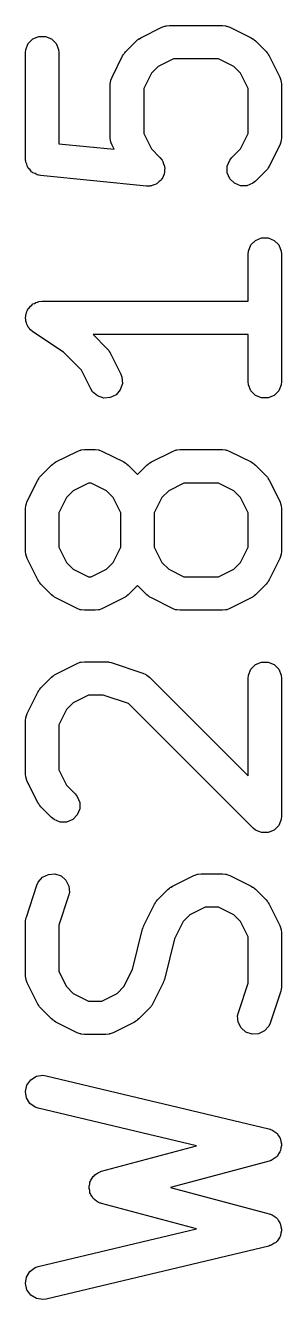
# Model space of a CAD drawing. Extents: x 4.17 to 6.89, y -6.18 to -1.34.
# Drawn here: x 5.263 to 5.3083, y -3.7553 to -3.53 of the extents above; entities that cross this region are included whole.
import ezdxf

# ---------------------------------------------------------------- set-up
doc = ezdxf.new("R2010")
doc.units = 0
doc.header["$MEASUREMENT"] = 0
doc.layers.add('BLACK', color=7, linetype='CONTINUOUS')

msp = doc.modelspace()

# ---------------------------------------------------------------- linework, layer by layer
at = {"layer": 'BLACK', "linetype": 'CONTINUOUS'}
for p, q in [((5.28336, -3.53223), (5.28711, -3.53035)), ((5.28711, -3.53035), (5.28765, -3.53015)), ((5.28765, -3.53015), (5.28776, -3.53014)), ((5.28776, -3.53014), (5.28786, -3.5301)), ((5.28786, -3.5301), (5.28843, -3.53004)), ((5.28843, -3.53004), (5.29781, -3.53004)), ((5.29781, -3.53004), (5.29838, -3.5301)), ((5.29838, -3.5301), (5.29848, -3.53014)), ((5.29848, -3.53014), (5.29859, -3.53015)), ((5.29859, -3.53015), (5.29913, -3.53035)), ((5.29913, -3.53035), (5.30288, -3.53223)), ((5.26304, -3.53429), (5.26348, -3.53323)), ((5.26348, -3.53323), (5.2643, -3.53242)), ((5.2643, -3.53242), (5.26536, -3.53197)), ((5.26536, -3.53197), (5.26651, -3.53197)), ((5.26651, -3.53197), (5.26758, -3.53242)), ((5.26758, -3.53242), (5.26839, -3.53323)), ((5.26839, -3.53323), (5.26883, -3.53429)), ((5.28072, -3.53466), (5.2826, -3.53278)), ((5.2826, -3.53278), (5.28282, -3.5326)), ((5.28282, -3.5326), (5.28287, -3.53254)), ((5.28287, -3.53254), (5.28296, -3.53248)), ((5.28296, -3.53248), (5.28304, -3.53242)), ((5.28304, -3.53242), (5.28312, -3.53239)), ((5.28312, -3.53239), (5.28336, -3.53223)), ((5.30288, -3.53223), (5.30313, -3.53239)), ((5.30313, -3.53239), (5.3032, -3.53242)), ((5.3032, -3.53242), (5.30328, -3.53248)), ((5.30328, -3.53248), (5.30337, -3.53254)), ((5.30337, -3.53254), (5.30342, -3.5326)), ((5.30342, -3.5326), (5.30365, -3.53278)), ((5.30365, -3.53278), (5.30552, -3.53466)), ((5.26298, -3.53487), (5.26304, -3.53429)), ((5.26298, -3.55362), (5.26298, -3.53487)), ((5.26883, -3.53429), (5.26889, -3.53487)), ((5.26889, -3.53487), (5.26889, -3.55095)), ((5.27829, -3.53917), (5.28017, -3.53542)), ((5.28017, -3.53542), (5.28033, -3.53518)), ((5.28033, -3.53518), (5.28036, -3.5351)), ((5.28036, -3.5351), (5.28042, -3.53502)), ((5.28042, -3.53502), (5.28048, -3.53493)), ((5.28048, -3.53493), (5.28054, -3.53488)), ((5.28054, -3.53488), (5.28072, -3.53466)), ((5.28913, -3.53595), (5.28643, -3.5373)), ((5.29711, -3.53595), (5.28913, -3.53595)), ((5.29981, -3.5373), (5.29711, -3.53595)), ((5.30552, -3.53466), (5.30571, -3.53488)), ((5.30571, -3.53488), (5.30577, -3.53493)), ((5.30577, -3.53493), (5.30582, -3.53502)), ((5.30582, -3.53502), (5.30589, -3.5351)), ((5.30589, -3.5351), (5.30592, -3.53518)), ((5.30592, -3.53518), (5.30607, -3.53542)), ((5.30607, -3.53542), (5.30795, -3.53917)), ((5.28524, -3.53849), (5.28389, -3.54119)), ((5.28643, -3.5373), (5.28524, -3.53849)), ((5.30101, -3.53849), (5.29981, -3.5373)), ((5.30236, -3.54119), (5.30101, -3.53849)), ((5.27798, -3.54049), (5.27804, -3.53992)), ((5.27798, -3.54987), (5.27798, -3.54049)), ((5.27804, -3.53992), (5.27808, -3.53982)), ((5.27808, -3.53982), (5.27809, -3.53972)), ((5.27809, -3.53972), (5.27829, -3.53917)), ((5.30795, -3.53917), (5.30816, -3.53972)), ((5.30816, -3.53972), (5.30816, -3.53982)), ((5.30816, -3.53982), (5.3082, -3.53992)), ((5.3082, -3.53992), (5.30826, -3.54049)), ((5.30826, -3.54049), (5.30826, -3.54987)), ((5.28389, -3.54119), (5.28389, -3.54917)), ((5.30236, -3.54917), (5.30236, -3.54119)), ((5.27804, -3.55044), (5.27798, -3.54987)), ((5.28389, -3.54917), (5.28524, -3.55187)), ((5.30101, -3.55187), (5.30236, -3.54917)), ((5.30826, -3.54987), (5.3082, -3.55044)), ((5.26889, -3.55095), (5.27866, -3.55192)), ((5.27808, -3.55054), (5.27804, -3.55044)), ((5.27809, -3.55065), (5.27808, -3.55054)), ((5.27829, -3.55119), (5.27809, -3.55065)), ((5.27866, -3.55192), (5.27829, -3.55119)), ((5.28524, -3.55187), (5.28677, -3.55341)), ((5.29947, -3.55341), (5.30101, -3.55187)), ((5.30795, -3.55119), (5.30607, -3.55494)), ((5.30816, -3.55065), (5.30795, -3.55119)), ((5.3082, -3.55044), (5.30816, -3.55054)), ((5.30816, -3.55054), (5.30816, -3.55065)), ((5.26301, -3.55383), (5.26298, -3.55362)), ((5.263, -3.5539), (5.26301, -3.55383)), ((5.26302, -3.55397), (5.263, -3.5539)), ((5.26304, -3.55419), (5.26302, -3.55397)), ((5.26321, -3.55459), (5.26304, -3.55419)), ((5.28677, -3.55341), (5.28714, -3.55385)), ((5.28714, -3.55385), (5.2872, -3.55399)), ((5.2872, -3.55399), (5.28729, -3.5541)), ((5.28729, -3.5541), (5.28742, -3.55452)), ((5.29866, -3.55492), (5.2991, -3.55385)), ((5.2991, -3.55385), (5.29947, -3.55341)), ((5.26333, -3.55501), (5.26321, -3.55459)), ((5.26343, -3.55512), (5.26333, -3.55501)), ((5.26348, -3.55526), (5.26343, -3.55512)), ((5.26379, -3.55556), (5.26348, -3.55526)), ((5.26406, -3.5559), (5.26379, -3.55556)), ((5.26419, -3.55597), (5.26406, -3.5559)), ((5.2643, -3.55607), (5.26419, -3.55597)), ((5.2647, -3.55624), (5.2643, -3.55607)), ((5.26508, -3.55644), (5.2647, -3.55624)), ((5.26529, -3.55649), (5.26508, -3.55644)), ((5.26536, -3.55651), (5.26529, -3.55649)), ((5.26543, -3.55651), (5.26536, -3.55651)), ((5.26564, -3.55656), (5.26543, -3.55651)), ((5.28439, -3.55843), (5.26564, -3.55656)), ((5.28751, -3.55635), (5.28731, -3.55673)), ((5.28742, -3.55452), (5.28758, -3.55492)), ((5.28752, -3.55621), (5.28751, -3.55635)), ((5.28758, -3.55607), (5.28752, -3.55621)), ((5.28758, -3.55492), (5.28758, -3.55507)), ((5.28758, -3.55507), (5.28762, -3.55521)), ((5.28762, -3.55521), (5.28758, -3.55564)), ((5.28758, -3.55564), (5.28758, -3.55607)), ((5.29866, -3.55607), (5.29866, -3.55492)), ((5.2991, -3.55713), (5.29866, -3.55607)), ((5.30552, -3.55571), (5.30365, -3.55758)), ((5.30571, -3.55548), (5.30552, -3.55571)), ((5.30577, -3.55543), (5.30571, -3.55548)), ((5.30582, -3.55534), (5.30577, -3.55543)), ((5.30589, -3.55526), (5.30582, -3.55534)), ((5.30592, -3.55519), (5.30589, -3.55526)), ((5.30607, -3.55494), (5.30592, -3.55519)), ((5.28497, -3.55843), (5.28439, -3.55843)), ((5.28511, -3.55839), (5.28497, -3.55843)), ((5.28526, -3.55839), (5.28511, -3.55839)), ((5.28566, -3.55822), (5.28526, -3.55839)), ((5.28607, -3.5581), (5.28566, -3.55822)), ((5.28619, -3.55801), (5.28607, -3.5581)), ((5.28633, -3.55795), (5.28619, -3.55801)), ((5.28663, -3.55764), (5.28633, -3.55795)), ((5.28697, -3.55737), (5.28663, -3.55764)), ((5.28704, -3.55724), (5.28697, -3.55737)), ((5.28714, -3.55713), (5.28704, -3.55724)), ((5.28731, -3.55673), (5.28714, -3.55713)), ((5.29992, -3.55795), (5.2991, -3.55713)), ((5.30098, -3.55839), (5.29992, -3.55795)), ((5.30213, -3.55839), (5.30098, -3.55839)), ((5.3032, -3.55795), (5.30213, -3.55839)), ((5.30365, -3.55758), (5.3032, -3.55795)), ((5.30367, -3.56804), (5.30473, -3.5676)), ((5.30473, -3.5676), (5.30588, -3.5676)), ((5.30588, -3.5676), (5.30695, -3.56804)), ((5.30236, -3.57049), (5.30241, -3.56992)), ((5.30241, -3.56992), (5.30285, -3.56885)), ((5.30285, -3.56885), (5.30367, -3.56804)), ((5.30695, -3.56804), (5.30776, -3.56885)), ((5.30776, -3.56885), (5.3082, -3.56992)), ((5.3082, -3.56992), (5.30826, -3.57049)), ((5.30236, -3.57879), (5.30236, -3.57049)), ((5.30826, -3.57049), (5.30826, -3.59299)), ((5.2643, -3.57928), (5.26456, -3.57917)), ((5.26456, -3.57917), (5.2648, -3.57901)), ((5.2648, -3.57901), (5.26509, -3.57896)), ((5.26509, -3.57896), (5.26536, -3.57884)), ((5.26536, -3.57884), (5.26593, -3.57879)), ((5.26593, -3.57879), (5.26593, -3.57879)), ((5.26593, -3.57879), (5.26594, -3.57879)), ((5.26594, -3.57879), (5.26594, -3.57879)), ((5.26594, -3.57879), (5.30236, -3.57879)), ((5.26298, -3.58174), (5.26304, -3.58146)), ((5.26304, -3.58116), (5.26315, -3.5809)), ((5.26304, -3.58146), (5.26304, -3.58116)), ((5.26315, -3.5809), (5.26321, -3.58061)), ((5.26321, -3.58061), (5.26337, -3.58037)), ((5.26337, -3.58037), (5.26348, -3.5801)), ((5.26348, -3.5801), (5.26369, -3.57989)), ((5.26369, -3.57989), (5.26385, -3.57965)), ((5.26385, -3.57965), (5.26409, -3.57949)), ((5.26409, -3.57949), (5.2643, -3.57928)), ((5.26304, -3.58203), (5.26298, -3.58174)), ((5.26304, -3.58232), (5.26304, -3.58203)), ((5.26315, -3.58259), (5.26304, -3.58232)), ((5.26321, -3.58287), (5.26315, -3.58259)), ((5.26337, -3.58311), (5.26321, -3.58287)), ((5.26348, -3.58338), (5.26337, -3.58311)), ((5.26369, -3.58359), (5.26348, -3.58338)), ((5.26385, -3.58383), (5.26369, -3.58359)), ((5.2643, -3.58419), (5.26385, -3.58383)), ((5.2643, -3.5842), (5.2643, -3.58419)), ((5.2643, -3.58419), (5.2643, -3.58419)), ((5.26968, -3.58778), (5.2643, -3.5842)), ((5.2643, -3.5842), (5.2643, -3.5842)), ((5.30236, -3.58469), (5.27494, -3.58469)), ((5.27494, -3.58469), (5.2774, -3.58715)), ((5.30236, -3.59299), (5.30236, -3.58469)), ((5.27288, -3.59099), (5.26968, -3.58778)), ((5.2774, -3.58715), (5.27759, -3.58738)), ((5.27759, -3.58738), (5.27764, -3.58743)), ((5.27764, -3.58743), (5.2777, -3.58752)), ((5.2777, -3.58752), (5.27777, -3.5876)), ((5.27777, -3.5876), (5.2778, -3.58767)), ((5.2778, -3.58767), (5.27795, -3.58792)), ((5.27795, -3.58792), (5.27983, -3.59167)), ((5.27455, -3.59431), (5.27288, -3.59099)), ((5.27983, -3.59167), (5.28003, -3.59221)), ((5.28003, -3.59221), (5.28012, -3.59336)), ((5.27485, -3.5948), (5.27455, -3.59431)), ((5.27572, -3.59555), (5.27485, -3.5948)), ((5.27975, -3.59445), (5.279, -3.59532)), ((5.28012, -3.59336), (5.27975, -3.59445)), ((5.30241, -3.59356), (5.30236, -3.59299)), ((5.30285, -3.59463), (5.30241, -3.59356)), ((5.30367, -3.59544), (5.30285, -3.59463)), ((5.30776, -3.59463), (5.30695, -3.59544)), ((5.3082, -3.59356), (5.30776, -3.59463)), ((5.30826, -3.59299), (5.3082, -3.59356)), ((5.27682, -3.59592), (5.27572, -3.59555)), ((5.27797, -3.59584), (5.27682, -3.59592)), ((5.279, -3.59532), (5.27797, -3.59584)), ((5.30473, -3.59588), (5.30367, -3.59544)), ((5.30588, -3.59588), (5.30473, -3.59588)), ((5.30695, -3.59544), (5.30588, -3.59588)), ((5.26837, -3.60722), (5.27212, -3.60535)), ((5.27212, -3.60535), (5.27266, -3.60514)), ((5.27266, -3.60514), (5.27276, -3.60513)), ((5.27276, -3.60513), (5.27286, -3.60509)), ((5.27286, -3.60509), (5.27344, -3.60503)), ((5.27344, -3.60503), (5.27531, -3.60503)), ((5.27531, -3.60503), (5.27589, -3.60509)), ((5.27589, -3.60509), (5.27599, -3.60513)), ((5.27599, -3.60513), (5.27609, -3.60514)), ((5.27609, -3.60514), (5.27663, -3.60535)), ((5.27663, -3.60535), (5.28038, -3.60722)), ((5.28524, -3.60722), (5.28899, -3.60535)), ((5.28899, -3.60535), (5.28953, -3.60514)), ((5.28953, -3.60514), (5.28964, -3.60513)), ((5.28964, -3.60513), (5.28973, -3.60509)), ((5.28973, -3.60509), (5.29031, -3.60503)), ((5.29031, -3.60503), (5.29781, -3.60503)), ((5.29781, -3.60503), (5.29838, -3.60509)), ((5.29838, -3.60509), (5.29848, -3.60513)), ((5.29848, -3.60513), (5.29859, -3.60514)), ((5.29859, -3.60514), (5.29913, -3.60535)), ((5.29913, -3.60535), (5.30288, -3.60722)), ((5.26572, -3.60965), (5.2676, -3.60777)), ((5.2676, -3.60777), (5.26783, -3.60759)), ((5.26783, -3.60759), (5.26788, -3.60753)), ((5.26788, -3.60753), (5.26797, -3.60747)), ((5.26797, -3.60747), (5.26805, -3.60741)), ((5.26805, -3.60741), (5.26812, -3.60738)), ((5.26812, -3.60738), (5.26837, -3.60722)), ((5.28038, -3.60722), (5.28063, -3.60738)), ((5.28063, -3.60738), (5.2807, -3.60741)), ((5.2807, -3.60741), (5.28078, -3.60747)), ((5.28078, -3.60747), (5.28087, -3.60753)), ((5.28087, -3.60753), (5.28092, -3.60759)), ((5.28092, -3.60759), (5.28115, -3.60777)), ((5.28115, -3.60777), (5.28281, -3.60943)), ((5.28281, -3.60943), (5.28447, -3.60777)), ((5.28447, -3.60777), (5.2847, -3.60759)), ((5.2847, -3.60759), (5.28475, -3.60753)), ((5.28475, -3.60753), (5.28484, -3.60747)), ((5.28484, -3.60747), (5.28492, -3.60741)), ((5.28492, -3.60741), (5.28499, -3.60738)), ((5.28499, -3.60738), (5.28524, -3.60722)), ((5.30288, -3.60722), (5.30313, -3.60738)), ((5.30313, -3.60738), (5.3032, -3.60741)), ((5.3032, -3.60741), (5.30328, -3.60747)), ((5.30328, -3.60747), (5.30337, -3.60753)), ((5.30337, -3.60753), (5.30342, -3.60759)), ((5.30342, -3.60759), (5.30365, -3.60777)), ((5.30365, -3.60777), (5.30552, -3.60965)), ((5.2633, -3.61417), (5.26517, -3.61042)), ((5.26517, -3.61042), (5.26533, -3.61017)), ((5.26533, -3.61017), (5.26536, -3.6101)), ((5.26536, -3.6101), (5.26542, -3.61001)), ((5.26542, -3.61001), (5.26548, -3.60993)), ((5.26548, -3.60993), (5.26554, -3.60987)), ((5.26554, -3.60987), (5.26572, -3.60965)), ((5.30552, -3.60965), (5.30571, -3.60987)), ((5.30571, -3.60987), (5.30577, -3.60993)), ((5.30577, -3.60993), (5.30582, -3.61001)), ((5.30582, -3.61001), (5.30589, -3.6101)), ((5.30589, -3.6101), (5.30592, -3.61017)), ((5.30592, -3.61017), (5.30607, -3.61042)), ((5.30607, -3.61042), (5.30795, -3.61417)), ((5.27144, -3.61229), (5.27024, -3.61349)), ((5.27413, -3.61094), (5.27144, -3.61229)), ((5.27461, -3.61094), (5.27413, -3.61094)), ((5.27731, -3.61229), (5.27461, -3.61094)), ((5.27851, -3.61349), (5.27731, -3.61229)), ((5.28831, -3.61229), (5.28711, -3.61349)), ((5.29101, -3.61094), (5.28831, -3.61229)), ((5.29711, -3.61094), (5.29101, -3.61094)), ((5.29981, -3.61229), (5.29711, -3.61094)), ((5.30101, -3.61349), (5.29981, -3.61229)), ((5.26298, -3.61549), (5.26304, -3.61491)), ((5.26304, -3.61491), (5.26308, -3.61481)), ((5.26308, -3.61481), (5.26309, -3.61471)), ((5.26309, -3.61471), (5.2633, -3.61417)), ((5.27024, -3.61349), (5.26889, -3.61618)), ((5.27986, -3.61618), (5.27851, -3.61349)), ((5.28711, -3.61349), (5.28576, -3.61618)), ((5.30236, -3.61618), (5.30101, -3.61349)), ((5.30795, -3.61417), (5.30816, -3.61471)), ((5.30816, -3.61471), (5.30816, -3.61481)), ((5.30816, -3.61481), (5.3082, -3.61491)), ((5.3082, -3.61491), (5.30826, -3.61549)), ((5.26298, -3.62298), (5.26298, -3.61549)), ((5.26889, -3.61618), (5.26889, -3.62229)), ((5.27986, -3.62229), (5.27986, -3.61618)), ((5.28576, -3.61618), (5.28576, -3.62229)), ((5.30236, -3.62229), (5.30236, -3.61618)), ((5.30826, -3.61549), (5.30826, -3.62298)), ((5.26304, -3.62356), (5.26298, -3.62298)), ((5.26308, -3.62366), (5.26304, -3.62356)), ((5.26309, -3.62376), (5.26308, -3.62366)), ((5.2633, -3.62431), (5.26309, -3.62376)), ((5.26889, -3.62229), (5.27024, -3.62499)), ((5.27851, -3.62499), (5.27986, -3.62229)), ((5.28576, -3.62229), (5.28711, -3.62499)), ((5.30101, -3.62499), (5.30236, -3.62229)), ((5.30816, -3.62376), (5.30795, -3.62431)), ((5.3082, -3.62356), (5.30816, -3.62366)), ((5.30816, -3.62366), (5.30816, -3.62376)), ((5.30826, -3.62298), (5.3082, -3.62356)), ((5.26517, -3.62805), (5.2633, -3.62431)), ((5.27024, -3.62499), (5.27144, -3.62618)), ((5.27144, -3.62618), (5.27413, -3.62753)), ((5.27461, -3.62753), (5.27731, -3.62618)), ((5.27731, -3.62618), (5.27851, -3.62499)), ((5.28711, -3.62499), (5.28831, -3.62618)), ((5.28831, -3.62618), (5.29101, -3.62753)), ((5.29711, -3.62753), (5.29981, -3.62618)), ((5.29981, -3.62618), (5.30101, -3.62499)), ((5.30795, -3.62431), (5.30607, -3.62805)), ((5.26533, -3.6283), (5.26517, -3.62805)), ((5.26536, -3.62837), (5.26533, -3.6283)), ((5.26542, -3.62846), (5.26536, -3.62837)), ((5.26548, -3.62854), (5.26542, -3.62846)), ((5.26554, -3.6286), (5.26548, -3.62854)), ((5.26572, -3.62882), (5.26554, -3.6286)), ((5.27413, -3.62753), (5.27461, -3.62753)), ((5.29101, -3.62753), (5.29711, -3.62753)), ((5.30571, -3.6286), (5.30552, -3.62882)), ((5.30577, -3.62854), (5.30571, -3.6286)), ((5.30582, -3.62846), (5.30577, -3.62854)), ((5.30589, -3.62837), (5.30582, -3.62846)), ((5.30592, -3.6283), (5.30589, -3.62837)), ((5.30607, -3.62805), (5.30592, -3.6283)), ((5.2676, -3.6307), (5.26572, -3.62882)), ((5.26783, -3.63088), (5.2676, -3.6307)), ((5.26788, -3.63094), (5.26783, -3.63088)), ((5.26797, -3.631), (5.26788, -3.63094)), ((5.26805, -3.63106), (5.26797, -3.631)), ((5.28078, -3.631), (5.2807, -3.63106)), ((5.28087, -3.63094), (5.28078, -3.631)), ((5.28092, -3.63088), (5.28087, -3.63094)), ((5.28115, -3.6307), (5.28092, -3.63088)), ((5.28281, -3.62904), (5.28115, -3.6307)), ((5.28447, -3.6307), (5.28281, -3.62904)), ((5.2847, -3.63088), (5.28447, -3.6307)), ((5.28475, -3.63094), (5.2847, -3.63088)), ((5.28484, -3.631), (5.28475, -3.63094)), ((5.28492, -3.63106), (5.28484, -3.631)), ((5.30328, -3.631), (5.3032, -3.63106)), ((5.30337, -3.63094), (5.30328, -3.631)), ((5.30342, -3.63088), (5.30337, -3.63094)), ((5.30365, -3.6307), (5.30342, -3.63088)), ((5.30552, -3.62882), (5.30365, -3.6307)), ((5.26812, -3.63109), (5.26805, -3.63106)), ((5.26837, -3.63125), (5.26812, -3.63109)), ((5.27212, -3.63312), (5.26837, -3.63125)), ((5.27266, -3.63333), (5.27212, -3.63312)), ((5.27663, -3.63312), (5.27609, -3.63333)), ((5.28038, -3.63125), (5.27663, -3.63312)), ((5.28063, -3.63109), (5.28038, -3.63125)), ((5.2807, -3.63106), (5.28063, -3.63109)), ((5.28499, -3.63109), (5.28492, -3.63106)), ((5.28524, -3.63125), (5.28499, -3.63109)), ((5.28899, -3.63312), (5.28524, -3.63125)), ((5.28953, -3.63333), (5.28899, -3.63312)), ((5.29913, -3.63312), (5.29859, -3.63333)), ((5.30288, -3.63125), (5.29913, -3.63312)), ((5.30313, -3.63109), (5.30288, -3.63125)), ((5.3032, -3.63106), (5.30313, -3.63109)), ((5.27276, -3.63334), (5.27266, -3.63333)), ((5.27286, -3.63338), (5.27276, -3.63334)), ((5.27344, -3.63344), (5.27286, -3.63338)), ((5.27531, -3.63344), (5.27344, -3.63344)), ((5.27589, -3.63338), (5.27531, -3.63344)), ((5.27599, -3.63334), (5.27589, -3.63338)), ((5.27609, -3.63333), (5.27599, -3.63334)), ((5.28964, -3.63334), (5.28953, -3.63333)), ((5.28973, -3.63338), (5.28964, -3.63334)), ((5.29031, -3.63344), (5.28973, -3.63338)), ((5.29781, -3.63344), (5.29031, -3.63344)), ((5.29838, -3.63338), (5.29781, -3.63344)), ((5.29848, -3.63334), (5.29838, -3.63338)), ((5.29859, -3.63333), (5.29848, -3.63334)), ((5.26837, -3.64472), (5.27212, -3.64284)), ((5.27212, -3.64284), (5.27266, -3.64263)), ((5.27266, -3.64263), (5.27276, -3.64263)), ((5.27276, -3.64263), (5.27286, -3.64259)), ((5.27286, -3.64259), (5.27344, -3.64253)), ((5.27344, -3.64253), (5.27719, -3.64253)), ((5.27719, -3.64253), (5.27748, -3.64256)), ((5.27748, -3.64256), (5.27756, -3.64255)), ((5.27756, -3.64255), (5.27766, -3.64258)), ((5.27766, -3.64258), (5.27776, -3.64259)), ((5.27776, -3.64259), (5.27783, -3.64262)), ((5.27783, -3.64262), (5.27812, -3.64268)), ((5.27812, -3.64268), (5.28374, -3.64456)), ((5.28374, -3.64456), (5.28427, -3.64479)), ((5.30241, -3.64491), (5.30285, -3.64384)), ((5.30285, -3.64384), (5.30367, -3.64303)), ((5.30367, -3.64303), (5.30473, -3.64259)), ((5.30473, -3.64259), (5.30588, -3.64259)), ((5.30588, -3.64259), (5.30695, -3.64303)), ((5.30695, -3.64303), (5.30776, -3.64384)), ((5.30776, -3.64384), (5.3082, -3.64491)), ((5.26572, -3.64714), (5.2676, -3.64527)), ((5.2676, -3.64527), (5.26783, -3.64508)), ((5.26783, -3.64508), (5.26788, -3.64502)), ((5.26788, -3.64502), (5.26797, -3.64497)), ((5.26797, -3.64497), (5.26805, -3.6449)), ((5.26805, -3.6449), (5.26812, -3.64487)), ((5.26812, -3.64487), (5.26837, -3.64472)), ((5.28427, -3.64479), (5.28435, -3.64486)), ((5.28435, -3.64486), (5.28445, -3.6449)), ((5.28445, -3.6449), (5.2849, -3.64527)), ((5.2849, -3.64527), (5.30236, -3.66273)), ((5.30236, -3.64548), (5.30241, -3.64491)), ((5.30236, -3.66273), (5.30236, -3.64548)), ((5.3082, -3.64491), (5.30826, -3.64548)), ((5.30826, -3.64548), (5.30826, -3.66985)), ((5.2633, -3.65166), (5.26517, -3.64791)), ((5.26517, -3.64791), (5.26533, -3.64766)), ((5.26533, -3.64766), (5.26536, -3.64759)), ((5.26536, -3.64759), (5.26542, -3.64751)), ((5.26542, -3.64751), (5.26548, -3.64742)), ((5.26548, -3.64742), (5.26554, -3.64737)), ((5.26554, -3.64737), (5.26572, -3.64714)), ((5.27413, -3.64843), (5.27144, -3.64978)), ((5.27671, -3.64843), (5.27413, -3.64843)), ((5.28122, -3.64994), (5.27671, -3.64843)), ((5.27024, -3.65098), (5.26889, -3.65368)), ((5.27144, -3.64978), (5.27024, -3.65098)), ((5.30322, -3.67194), (5.28122, -3.64994)), ((5.26298, -3.65298), (5.26304, -3.6524)), ((5.26298, -3.66235), (5.26298, -3.65298)), ((5.26304, -3.6524), (5.26308, -3.65231)), ((5.26308, -3.65231), (5.26309, -3.6522)), ((5.26309, -3.6522), (5.2633, -3.65166)), ((5.26889, -3.65368), (5.26889, -3.66166)), ((5.26304, -3.66293), (5.26298, -3.66235)), ((5.26889, -3.66166), (5.27024, -3.66436)), ((5.26308, -3.66303), (5.26304, -3.66293)), ((5.26309, -3.66313), (5.26308, -3.66303)), ((5.2633, -3.66368), (5.26309, -3.66313)), ((5.26517, -3.66742), (5.2633, -3.66368)), ((5.27024, -3.66436), (5.27178, -3.66589)), ((5.27178, -3.66589), (5.27214, -3.66634)), ((5.27214, -3.66634), (5.27258, -3.6674)), ((5.26533, -3.66767), (5.26517, -3.66742)), ((5.26536, -3.66774), (5.26533, -3.66767)), ((5.26542, -3.66783), (5.26536, -3.66774)), ((5.26548, -3.66791), (5.26542, -3.66783)), ((5.26554, -3.66797), (5.26548, -3.66791)), ((5.26572, -3.66819), (5.26554, -3.66797)), ((5.2676, -3.67007), (5.26572, -3.66819)), ((5.27258, -3.66856), (5.27214, -3.66962)), ((5.27258, -3.6674), (5.27258, -3.66856)), ((5.26805, -3.67043), (5.2676, -3.67007)), ((5.26911, -3.67088), (5.26805, -3.67043)), ((5.27026, -3.67088), (5.26911, -3.67088)), ((5.27133, -3.67043), (5.27026, -3.67088)), ((5.27214, -3.66962), (5.27133, -3.67043)), ((5.30776, -3.67149), (5.30695, -3.67231)), ((5.30807, -3.67074), (5.30776, -3.67149)), ((5.3082, -3.67043), (5.30807, -3.67074)), ((5.30826, -3.66985), (5.3082, -3.67043)), ((5.30367, -3.67231), (5.30322, -3.67194)), ((5.30442, -3.67262), (5.30367, -3.67231)), ((5.30473, -3.67275), (5.30442, -3.67262)), ((5.30588, -3.67275), (5.30473, -3.67275)), ((5.30473, -3.67275), (5.30473, -3.67275)), ((5.30695, -3.67231), (5.30588, -3.67275)), ((5.266, -3.68064), (5.26703, -3.68013)), ((5.26703, -3.68013), (5.26818, -3.68005)), ((5.26818, -3.68005), (5.26927, -3.68041)), ((5.26927, -3.68041), (5.27015, -3.68117)), ((5.28899, -3.68221), (5.29274, -3.68034)), ((5.29274, -3.68034), (5.29328, -3.68013)), ((5.29328, -3.68013), (5.29339, -3.68012)), ((5.29339, -3.68012), (5.29348, -3.68008)), ((5.29348, -3.68008), (5.29406, -3.68002)), ((5.29406, -3.68002), (5.29781, -3.68002)), ((5.29781, -3.68002), (5.29838, -3.68008)), ((5.29838, -3.68008), (5.29848, -3.68012)), ((5.29848, -3.68012), (5.29859, -3.68013)), ((5.29859, -3.68013), (5.29913, -3.68034)), ((5.29913, -3.68034), (5.30288, -3.68221)), ((5.26314, -3.68767), (5.26501, -3.68204)), ((5.26501, -3.68204), (5.26525, -3.68151)), ((5.26525, -3.68151), (5.266, -3.68064)), ((5.27015, -3.68117), (5.27066, -3.6822)), ((5.27066, -3.6822), (5.27074, -3.68335)), ((5.28635, -3.68464), (5.28822, -3.68276)), ((5.28822, -3.68276), (5.28845, -3.68258)), ((5.28845, -3.68258), (5.2885, -3.68252)), ((5.2885, -3.68252), (5.28859, -3.68246)), ((5.28859, -3.68246), (5.28867, -3.6824)), ((5.28867, -3.6824), (5.28874, -3.68237)), ((5.28874, -3.68237), (5.28899, -3.68221)), ((5.30288, -3.68221), (5.30313, -3.68237)), ((5.30313, -3.68237), (5.3032, -3.6824)), ((5.3032, -3.6824), (5.30328, -3.68246)), ((5.30328, -3.68246), (5.30337, -3.68252)), ((5.30337, -3.68252), (5.30342, -3.68258)), ((5.30342, -3.68258), (5.30365, -3.68276)), ((5.30365, -3.68276), (5.30552, -3.68464)), ((5.27061, -3.68391), (5.26889, -3.68908)), ((5.27074, -3.68335), (5.27061, -3.68391)), ((5.28595, -3.68516), (5.28598, -3.68509)), ((5.28598, -3.68509), (5.28605, -3.68501)), ((5.28605, -3.68501), (5.2861, -3.68492)), ((5.2861, -3.68492), (5.28616, -3.68487)), ((5.28616, -3.68487), (5.28635, -3.68464)), ((5.30552, -3.68464), (5.30571, -3.68487)), ((5.30571, -3.68487), (5.30577, -3.68492)), ((5.30577, -3.68492), (5.30582, -3.68501)), ((5.30582, -3.68501), (5.30589, -3.68509)), ((5.30589, -3.68509), (5.30592, -3.68516)), ((5.28392, -3.68916), (5.28579, -3.68541)), ((5.28579, -3.68541), (5.28595, -3.68516)), ((5.29206, -3.68728), (5.29086, -3.68848)), ((5.29476, -3.68593), (5.29206, -3.68728)), ((5.29711, -3.68593), (5.29476, -3.68593)), ((5.29981, -3.68728), (5.29711, -3.68593)), ((5.30101, -3.68848), (5.29981, -3.68728)), ((5.30592, -3.68516), (5.30607, -3.68541)), ((5.30607, -3.68541), (5.30795, -3.68916)), ((5.26298, -3.6886), (5.26301, -3.68831)), ((5.26298, -3.69798), (5.26298, -3.6886)), ((5.26301, -3.68823), (5.26303, -3.68813)), ((5.26301, -3.68831), (5.26301, -3.68823)), ((5.26303, -3.68813), (5.26304, -3.68803)), ((5.26304, -3.68803), (5.26307, -3.68795)), ((5.26307, -3.68795), (5.26314, -3.68767)), ((5.26889, -3.68908), (5.26889, -3.69728)), ((5.28371, -3.6897), (5.2838, -3.68946)), ((5.2838, -3.68946), (5.28389, -3.68921)), ((5.28389, -3.68921), (5.2839, -3.6892)), ((5.2839, -3.6892), (5.28392, -3.68916)), ((5.29086, -3.68848), (5.28935, -3.69151)), ((5.30236, -3.69117), (5.30101, -3.68848)), ((5.30795, -3.68916), (5.30816, -3.6897)), ((5.2819, -3.69694), (5.2837, -3.68976)), ((5.2837, -3.68976), (5.28371, -3.68972)), ((5.28371, -3.68972), (5.28371, -3.6897)), ((5.28935, -3.69151), (5.28755, -3.69869)), ((5.30236, -3.69937), (5.30236, -3.69117)), ((5.30816, -3.6897), (5.30816, -3.6898)), ((5.30816, -3.6898), (5.3082, -3.6899)), ((5.3082, -3.6899), (5.30826, -3.69048)), ((5.30826, -3.69048), (5.30826, -3.69985)), ((5.26304, -3.69855), (5.26298, -3.69798)), ((5.26308, -3.69865), (5.26304, -3.69855)), ((5.26889, -3.69728), (5.27024, -3.69998)), ((5.28038, -3.69998), (5.2819, -3.69694)), ((5.26309, -3.69876), (5.26308, -3.69865)), ((5.2633, -3.6993), (5.26309, -3.69876)), ((5.26517, -3.70305), (5.2633, -3.6993)), ((5.27024, -3.69998), (5.27144, -3.70117)), ((5.27919, -3.70117), (5.28038, -3.69998)), ((5.28733, -3.6993), (5.28545, -3.70305)), ((5.28734, -3.69925), (5.28733, -3.6993)), ((5.28736, -3.69924), (5.28734, -3.69925)), ((5.28744, -3.69899), (5.28736, -3.69924)), ((5.28753, -3.69876), (5.28744, -3.69899)), ((5.28755, -3.69869), (5.28753, -3.69873)), ((5.28753, -3.69873), (5.28753, -3.69876)), ((5.30063, -3.70454), (5.30236, -3.69937)), ((5.30811, -3.70078), (5.30623, -3.70641)), ((5.30817, -3.7005), (5.30811, -3.70078)), ((5.3082, -3.70043), (5.30817, -3.7005)), ((5.30821, -3.70032), (5.3082, -3.70043)), ((5.30824, -3.70022), (5.30821, -3.70032)), ((5.30826, -3.69985), (5.30823, -3.70014)), ((5.30823, -3.70014), (5.30824, -3.70022)), ((5.26533, -3.70329), (5.26517, -3.70305)), ((5.27144, -3.70117), (5.27413, -3.70252)), ((5.27413, -3.70252), (5.27649, -3.70252)), ((5.27649, -3.70252), (5.27919, -3.70117)), ((5.28545, -3.70305), (5.2853, -3.70329)), ((5.26536, -3.70337), (5.26533, -3.70329)), ((5.26542, -3.70345), (5.26536, -3.70337)), ((5.26548, -3.70354), (5.26542, -3.70345)), ((5.26554, -3.70359), (5.26548, -3.70354)), ((5.26572, -3.70381), (5.26554, -3.70359)), ((5.2676, -3.70569), (5.26572, -3.70381)), ((5.2849, -3.70381), (5.28302, -3.70569)), ((5.28508, -3.70359), (5.2849, -3.70381)), ((5.28514, -3.70354), (5.28508, -3.70359)), ((5.2852, -3.70345), (5.28514, -3.70354)), ((5.28527, -3.70337), (5.2852, -3.70345)), ((5.2853, -3.70329), (5.28527, -3.70337)), ((5.3005, -3.70511), (5.30063, -3.70454)), ((5.30059, -3.70625), (5.3005, -3.70511)), ((5.26783, -3.70587), (5.2676, -3.70569)), ((5.26788, -3.70593), (5.26783, -3.70587)), ((5.26797, -3.70599), (5.26788, -3.70593)), ((5.26805, -3.70605), (5.26797, -3.70599)), ((5.26812, -3.70608), (5.26805, -3.70605)), ((5.26837, -3.70624), (5.26812, -3.70608)), ((5.27212, -3.70812), (5.26837, -3.70624)), ((5.28226, -3.70624), (5.27851, -3.70812)), ((5.2825, -3.70608), (5.28226, -3.70624)), ((5.28258, -3.70605), (5.2825, -3.70608)), ((5.28266, -3.70599), (5.28258, -3.70605)), ((5.28275, -3.70593), (5.28266, -3.70599)), ((5.2828, -3.70587), (5.28275, -3.70593)), ((5.28302, -3.70569), (5.2828, -3.70587)), ((5.3011, -3.70728), (5.30059, -3.70625)), ((5.30197, -3.70804), (5.3011, -3.70728)), ((5.306, -3.70694), (5.30524, -3.70781)), ((5.30623, -3.70641), (5.306, -3.70694)), ((5.27266, -3.70832), (5.27212, -3.70812)), ((5.27276, -3.70833), (5.27266, -3.70832)), ((5.27286, -3.70837), (5.27276, -3.70833)), ((5.27344, -3.70843), (5.27286, -3.70837)), ((5.27719, -3.70843), (5.27344, -3.70843)), ((5.27776, -3.70837), (5.27719, -3.70843)), ((5.27786, -3.70833), (5.27776, -3.70837)), ((5.27797, -3.70832), (5.27786, -3.70833)), ((5.27851, -3.70812), (5.27797, -3.70832)), ((5.30306, -3.7084), (5.30197, -3.70804)), ((5.30421, -3.70832), (5.30306, -3.7084)), ((5.30524, -3.70781), (5.30421, -3.70832)), ((5.26325, -3.71737), (5.26393, -3.71643)), ((5.26393, -3.71643), (5.26491, -3.71583)), ((5.26491, -3.71583), (5.26605, -3.71565)), ((5.26605, -3.71565), (5.26662, -3.71573)), ((5.26662, -3.71573), (5.30599, -3.7251)), ((5.26299, -3.71849), (5.26325, -3.71737)), ((5.26317, -3.71962), (5.26299, -3.71849)), ((5.26377, -3.72061), (5.26317, -3.71962)), ((5.26471, -3.72128), (5.26377, -3.72061)), ((5.26525, -3.72147), (5.26471, -3.72128)), ((5.29324, -3.72813), (5.26525, -3.72147)), ((5.30599, -3.7251), (5.30619, -3.72517)), ((5.30619, -3.72517), (5.30626, -3.72518)), ((5.30626, -3.72518), (5.30632, -3.72521)), ((5.30632, -3.72521), (5.30654, -3.72529)), ((5.30654, -3.72529), (5.30689, -3.72554)), ((5.30689, -3.72554), (5.30726, -3.72575)), ((5.30726, -3.72575), (5.30735, -3.72587)), ((5.30735, -3.72587), (5.30747, -3.72596)), ((5.30747, -3.72596), (5.3077, -3.72633)), ((5.3077, -3.72633), (5.30796, -3.72667)), ((5.30796, -3.72667), (5.308, -3.72682)), ((5.308, -3.72682), (5.30808, -3.72694)), ((5.30808, -3.72694), (5.30814, -3.72737)), ((5.30814, -3.72737), (5.30825, -3.72778)), ((5.30825, -3.72778), (5.30823, -3.72793)), ((5.27643, -3.73262), (5.29324, -3.72813)), ((5.30732, -3.73014), (5.30695, -3.73036)), ((5.30741, -3.73001), (5.30732, -3.73014)), ((5.30753, -3.72992), (5.30741, -3.73001)), ((5.30774, -3.72955), (5.30753, -3.72992)), ((5.30799, -3.7292), (5.30774, -3.72955)), ((5.30803, -3.72906), (5.30799, -3.7292)), ((5.3081, -3.72892), (5.30803, -3.72906)), ((5.30816, -3.7285), (5.3081, -3.72892)), ((5.30826, -3.72808), (5.30816, -3.7285)), ((5.30823, -3.72793), (5.30826, -3.72808)), ((5.30607, -3.73082), (5.28865, -3.73547)), ((5.30626, -3.73075), (5.30607, -3.73082)), ((5.30634, -3.73074), (5.30626, -3.73075)), ((5.3064, -3.7307), (5.30634, -3.73074)), ((5.30661, -3.73062), (5.3064, -3.7307)), ((5.30695, -3.73036), (5.30661, -3.73062)), ((5.27434, -3.7349), (5.27439, -3.73452)), ((5.27439, -3.73452), (5.27449, -3.73435)), ((5.27449, -3.73435), (5.27454, -3.73417)), ((5.27454, -3.73417), (5.27477, -3.73386)), ((5.27477, -3.73386), (5.27497, -3.73352)), ((5.27497, -3.73352), (5.27512, -3.7334)), ((5.27512, -3.7334), (5.27524, -3.73325)), ((5.27524, -3.73325), (5.27557, -3.73306)), ((5.27557, -3.73306), (5.27588, -3.73282)), ((5.27588, -3.73282), (5.27617, -3.73271)), ((5.27617, -3.73271), (5.27623, -3.73268)), ((5.27623, -3.73268), (5.27629, -3.73267)), ((5.27629, -3.73267), (5.27643, -3.73262)), ((5.27424, -3.73528), (5.27434, -3.7349)), ((5.27426, -3.73547), (5.27424, -3.73528)), ((5.27424, -3.73566), (5.27426, -3.73547)), ((5.27434, -3.73604), (5.27424, -3.73566)), ((5.27439, -3.73642), (5.27434, -3.73604)), ((5.27449, -3.73659), (5.27439, -3.73642)), ((5.27454, -3.73677), (5.27449, -3.73659)), ((5.27477, -3.73708), (5.27454, -3.73677)), ((5.28865, -3.73547), (5.30607, -3.74012)), ((5.27497, -3.73742), (5.27477, -3.73708)), ((5.27512, -3.73754), (5.27497, -3.73742)), ((5.27524, -3.73769), (5.27512, -3.73754)), ((5.27557, -3.73788), (5.27524, -3.73769)), ((5.27588, -3.73812), (5.27557, -3.73788)), ((5.27617, -3.73823), (5.27588, -3.73812)), ((5.27623, -3.73827), (5.27617, -3.73823)), ((5.27629, -3.73827), (5.27623, -3.73827)), ((5.27643, -3.73832), (5.27629, -3.73827)), ((5.29324, -3.74281), (5.27643, -3.73832)), ((5.30607, -3.74012), (5.30626, -3.74019)), ((5.30626, -3.74019), (5.30634, -3.7402)), ((5.30634, -3.7402), (5.3064, -3.74024)), ((5.3064, -3.74024), (5.30661, -3.74032)), ((5.30661, -3.74032), (5.30695, -3.74058)), ((5.30695, -3.74058), (5.30732, -3.74081)), ((5.30732, -3.74081), (5.30741, -3.74093)), ((5.30741, -3.74093), (5.30753, -3.74102)), ((5.30753, -3.74102), (5.30774, -3.74139)), ((5.30774, -3.74139), (5.30799, -3.74174)), ((5.26525, -3.74947), (5.29324, -3.74281)), ((5.30799, -3.74174), (5.30803, -3.74189)), ((5.30803, -3.74189), (5.3081, -3.74202)), ((5.30814, -3.74357), (5.30808, -3.744)), ((5.3081, -3.74202), (5.30816, -3.74244)), ((5.30825, -3.74316), (5.30814, -3.74357)), ((5.30816, -3.74244), (5.30826, -3.74286)), ((5.30826, -3.74286), (5.30823, -3.74301)), ((5.30823, -3.74301), (5.30825, -3.74316)), ((5.30599, -3.74584), (5.26662, -3.75522)), ((5.30619, -3.74577), (5.30599, -3.74584)), ((5.30626, -3.74576), (5.30619, -3.74577)), ((5.30632, -3.74573), (5.30626, -3.74576)), ((5.30654, -3.74565), (5.30632, -3.74573)), ((5.30689, -3.7454), (5.30654, -3.74565)), ((5.30726, -3.74519), (5.30689, -3.7454)), ((5.30735, -3.74507), (5.30726, -3.74519)), ((5.30747, -3.74498), (5.30735, -3.74507)), ((5.3077, -3.74461), (5.30747, -3.74498)), ((5.30796, -3.74427), (5.3077, -3.74461)), ((5.308, -3.74413), (5.30796, -3.74427)), ((5.30808, -3.744), (5.308, -3.74413)), ((5.26317, -3.75132), (5.26377, -3.75034)), ((5.26377, -3.75034), (5.26471, -3.74966)), ((5.26471, -3.74966), (5.26525, -3.74947)), ((5.26299, -3.75245), (5.26317, -3.75132)), ((5.26325, -3.75357), (5.26299, -3.75245)), ((5.26393, -3.75451), (5.26325, -3.75357)), ((5.26491, -3.75511), (5.26393, -3.75451)), ((5.26605, -3.75529), (5.26491, -3.75511)), ((5.26662, -3.75522), (5.26605, -3.75529))]:
    msp.add_line(p, q, dxfattribs=at)

doc.saveas('drawing.dxf')
